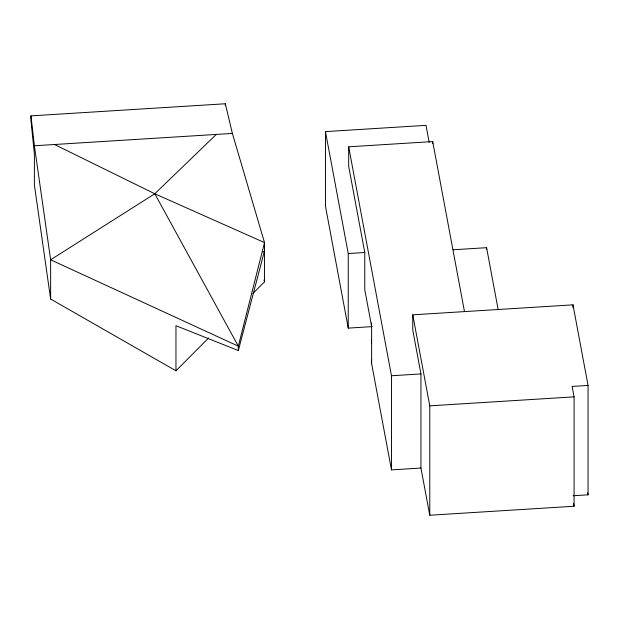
<?xml version="1.0" encoding="UTF-8"?>
<svg xmlns="http://www.w3.org/2000/svg" width="619" height="619" viewBox="0 0 619 619"><rect width="100%" height="100%" fill="white"/><g stroke="black" fill="none" stroke-linecap="round" stroke-linejoin="round"><path stroke-width="0.93" d="M252.939 293.468L264.514 281.831L264.514 242.594L232.38 133.425L225.324 103.768L30.95 115.877L30.95 120.256L34.393 153.999L34.393 185.004L50.626 299.031L175.958 370.796L175.958 325.718L238.323 350.555L264.514 250.834L263.044 252.08M175.958 370.796L208.657 337.951M50.626 299.031L50.626 259.787L154.796 193.77L216.294 134.424M30.95 115.877L34.393 145.759L232.38 133.425M372.181 326.623L348.242 328.116L325.455 206.181L325.455 131.615L426.019 125.348L429.184 142.293M573.062 495.749L588.05 494.821L588.05 385.436L572.126 386.426L574.076 396.856L574.076 506.241L429.772 515.232L420.951 468.041L391.479 469.883L371.624 363.655L371.624 326.368L364.784 289.8L364.784 252.513L348.683 166.356L348.683 146.811L432.704 141.573L464.467 311.512M325.455 131.615L348.242 253.542L364.784 252.513M453.131 249.767L486.588 247.685L498.194 309.786M420.951 468.041L420.951 373.93L412.757 330.097L412.757 314.823L572.985 304.842L588.05 385.436M348.683 146.811L391.479 375.764L420.951 373.93M412.757 314.823L429.772 405.847L574.076 396.856M54.511 144.506L154.796 193.77L264.514 242.594L238.323 346.183L238.323 350.555M154.796 193.77L238.323 346.183L50.626 259.787L34.393 145.759M263.973 279.981L264.514 281.831M587.694 492.917L588.05 494.821M573.542 503.394L574.076 506.241M572.985 304.842L572.985 307.72M486.588 247.685L486.588 249.604M432.704 141.573L432.704 143.438M429.772 405.847L429.772 515.232M391.479 375.764L391.479 469.883M348.242 253.542L348.242 328.116M225.324 103.768L225.324 105.524M371.624 363.655A32.281 18.64 0 0 1 371.524 360.25M371.624 343.344A32.281 18.64 0 0 1 371.524 339.939M371.624 326.368A32.281 18.64 0 0 1 371.524 322.963"/></g></svg>
